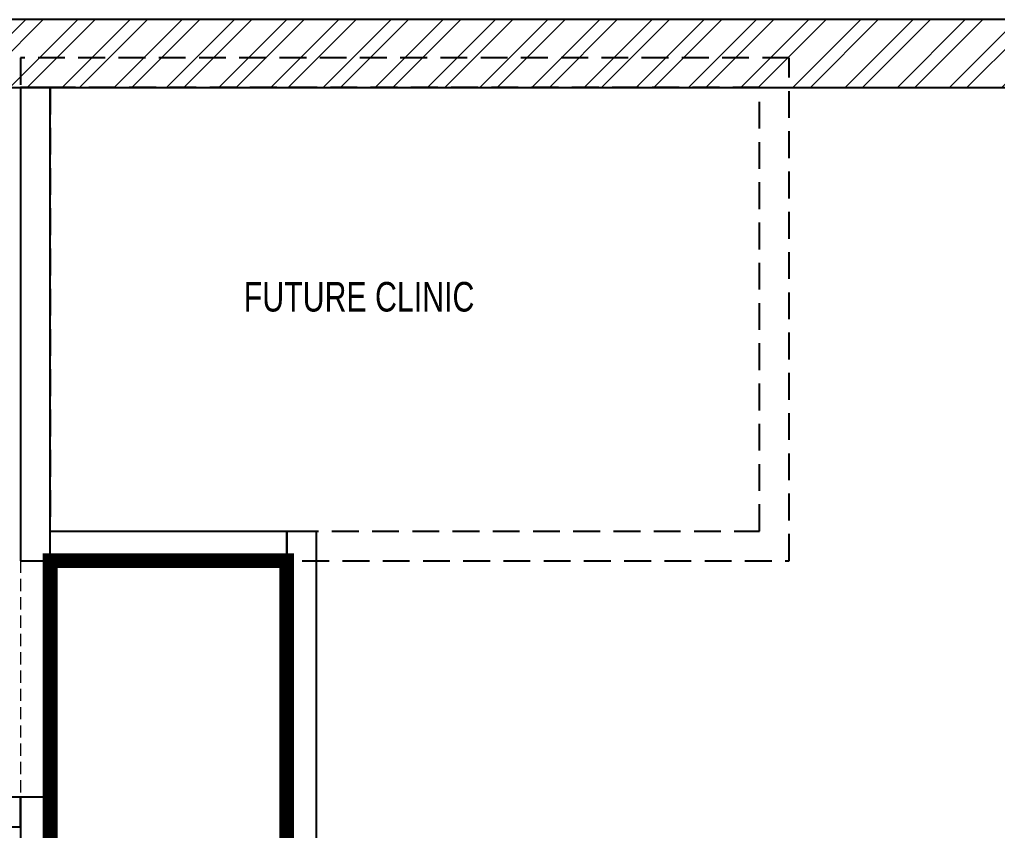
# Model space of a CAD drawing. Header units: feet. Extents: x 6593915 to 6601502, y -5290425 to -5274384.
# Drawn here: x 6595641 to 6598950, y -5277127 to -5274384 of the extents above; entities that cross this region are included whole.
import ezdxf

# ---------------------------------------------------------------- set-up
doc = ezdxf.new("R2010")
doc.units = ezdxf.units.FT
doc.header["$LTSCALE"] = 33
doc.header["$MEASUREMENT"] = 0
doc.linetypes.add('a_p6_plan_L18$0$HIDDEN', pattern=[0.375, 0.25, -0.125])
doc.linetypes.add('ACAD_ISO03W100', pattern=[30, 12, -18])
doc.layers.add('A-WALL', color=1, linetype='Continuous')
for name, color, linetype, lineweight in [('LENS-DIM', 252, 'Continuous', 5), ('LENS-PARTITION', 21, 'Continuous', 25), ('LENS-TEXT', 31, 'Continuous', 5), ('LENS_CURTAIN', 5, 'a_p6_plan_L18$0$HIDDEN', 9), ('LK-TILES FINISH', 251, 'Continuous', 5), ('LN-HATCH', 251, 'Continuous', 0)]:
    doc.layers.add(name, color=color, linetype=linetype, lineweight=lineweight)
doc.styles.add('LK TXT', font='GILC____.TTF', dxfattribs={"height": 100})

# ---------------------------------------------------------------- blocks, each defined once
blk = doc.blocks.new('A$C637765b9')
at = {"layer": 'LN-HATCH'}
h = blk.add_hatch(dxfattribs=at)
h.set_pattern_fill('ANSI32', color=256, scale=333, angle=180)
h.set_pattern_definition([(225, (-6861765.75, 5279360.12), (88.2999593, -88.2999593), []), (225, (-6861824.62, 5279360.12), (88.2999593, -88.2999593), [])])
h.paths.add_polyline_path([(2735.3, -10118.3), (2735.3, -9968.3), (1380.3, -9968.3), (1380.3, -10118.3)], flags=17)
h.paths.add_polyline_path([(5527.3, 3551.7), (5527.3, 1399.7), (4980.3, 1399.7), (4980.3, 1249.7), (5527.3, 1249.7), (5527.3, -1616.3), (5477.3, -1616.3), (5477.3, -2096.3), (5527.3, -2096.3), (5527.3, -9949.3), (5147.3, -9949.3), (5147.3, -10118.3), (5807.3, -10118.3), (5807.3, -1896.3), (5807.3, 4975.7), (-1779.7, 4975.7), (-1779.7, -10118.3), (-1324.7, -10118.3), (-1324.7, -9968.3), (-1549.7, -9968.3), (-1549.7, -2183.3), (-1499.7, -2183.3), (-1499.7, -1703.3), (-1549.7, -1703.3), (-1549.7, 4745.7), (5527.3, 4745.7), (5527.3, 3749.7), (3681.3, 3749.7), (3681.3, 1249.7), (3844.3, 1249.7), (3844.3, 3551.7)])
at = {"layer": 'A-WALL'}
for points in [[(5807.3, -10118.3), (5807.3, -1896.3), (5807.3, 4975.7), (-1779.7, 4975.7), (-1779.7, -10118.3)], [(-1549.7, -138.3), (-1549.7, 4745.7), (5527.3, 4745.7), (5527.3, 3749.7), (3681.3, 3749.7), (3681.3, 1249.7)]]:
    blk.add_lwpolyline(points, dxfattribs=at)

msp = doc.modelspace()

# ---------------------------------------------------------------- linework, layer by layer
at = {"layer": 'LENS-PARTITION', "color": 9, "linetype": 'a_p6_plan_L18$0$HIDDEN', "ltscale": 11}
for points in [[(6598245.1, -5274514.4), (6595645.1, -5274514.4), (6595645.1, -5276214.4), (6598245.1, -5276214.4)], [(6598145.1, -5274614.4), (6595745.1, -5274614.4), (6595745.1, -5276114.4), (6598145.1, -5276114.4)]]:
    msp.add_lwpolyline(points, close=True, dxfattribs=at)
at = {"layer": 'LENS-PARTITION'}
for points in [[(6595645.1, -5276214.4), (6595745.1, -5276214.4), (6595745.1, -5274614.4), (6595645.1, -5274614.4)], [(6595745.1, -5276114.4), (6596545.1, -5276114.4), (6596545.1, -5276214.4), (6595745.1, -5276214.4)], [(6596545.1, -5276114.4), (6596645.1, -5276114.4), (6596645.1, -5277810.4), (6596545.1, -5277810.4)], [(6595645.1, -5277014.4), (6594145.1, -5277014.4), (6594145.1, -5277114.4), (6595645.1, -5277114.4)], [(6595645.1, -5278285), (6595745.1, -5278285), (6595745.1, -5277014.4), (6595645.1, -5277014.4)]]:
    msp.add_lwpolyline(points, close=True, dxfattribs=at)
at = {"layer": 'LENS_CURTAIN', "ltscale": 5}
msp.add_lwpolyline([(6595645.1, -5276214.4), (6595645.1, -5277014.4), (6595745.1, -5277014.4), (6595745.1, -5276214.4)], close=True, dxfattribs=at)
at = {"layer": 'LK-TILES FINISH', "color": 212, "linetype": 'ACAD_ISO03W100', "ltscale": 0.05, "const_width": 50}
msp.add_lwpolyline([(6596545.1, -5278560.4), (6596545.1, -5279485), (6595745.1, -5279485), (6595745.1, -5276214.4), (6596545.1, -5276214.4), (6596545.1, -5277810.4)], dxfattribs=at)

# ---------------------------------------------------------------- block references
at = {"layer": 'LENS-DIM', "color": 2}
msp.add_blockref('A$C637765b9', (6595694.9, -5279360.1), dxfattribs=at)

# ---------------------------------------------------------------- texts
at = {"layer": 'LENS-TEXT', "color": 0, "linetype": 'Continuous', "ltscale": 3, "insert": (6596790, -5275322.5), "char_height": 100, "attachment_point": 5, "style": 'LK TXT'}
msp.add_mtext_dynamic_manual_height_columns('FUTURE CLINIC', width=804.516, gutter_width=1, heights=[0], dxfattribs=at)

doc.saveas('drawing.dxf')
